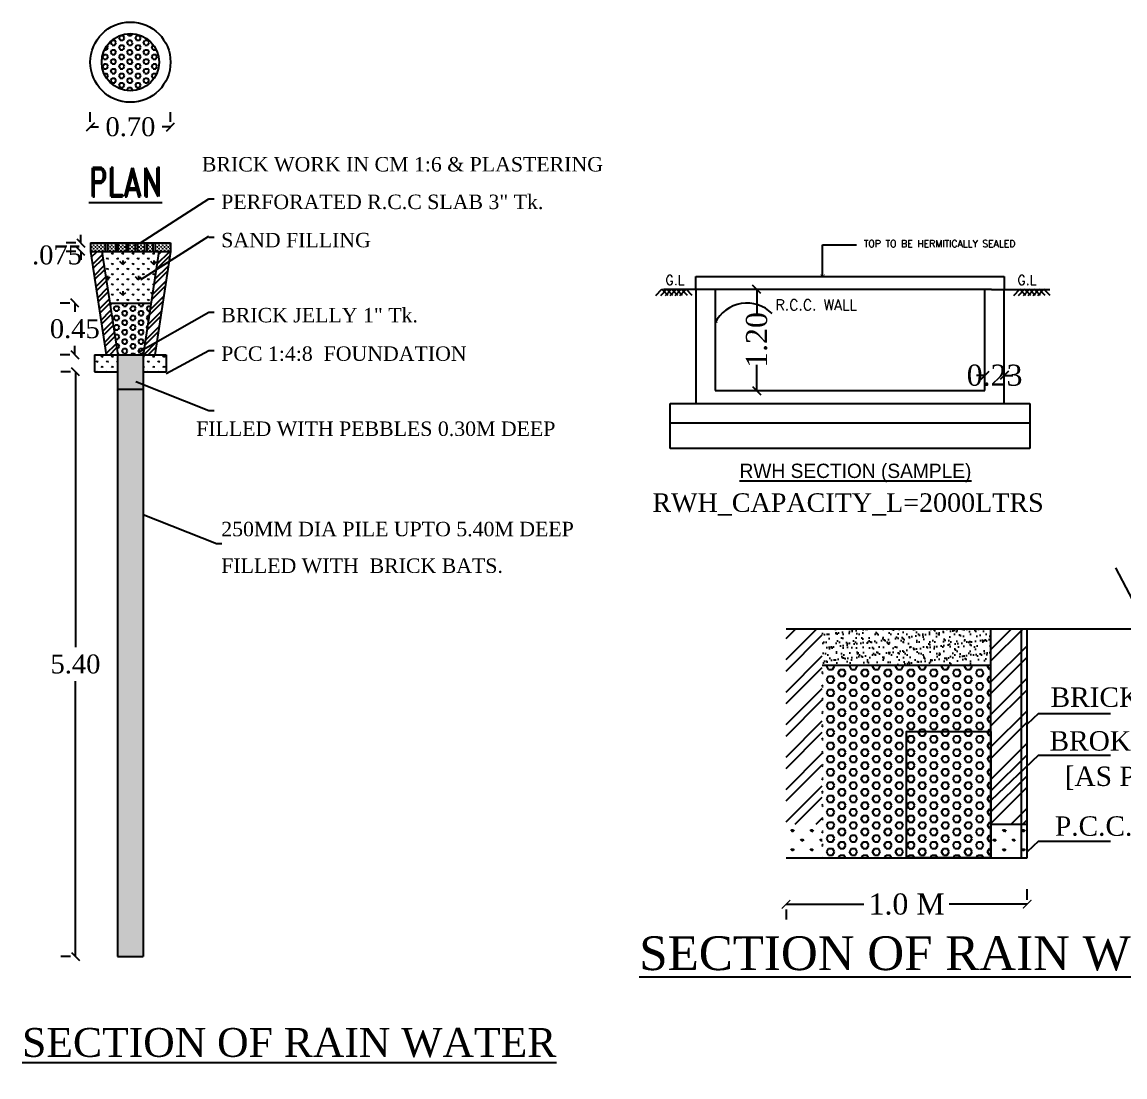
# Model space of a CAD drawing. Header units: metres. Extents: x 0 to 230, y 0 to 91.
# Drawn here: x 21.39 to 34.45, y 58.49 to 70.99 of the extents above; entities that cross this region are included whole.
import ezdxf

# ---------------------------------------------------------------- set-up
doc = ezdxf.new("R2010")
doc.units = ezdxf.units.M
doc.header["$MEASUREMENT"] = 0
doc.header["$PDMODE"] = 33
doc.header["$PDSIZE"] = -3
doc.layers.add('RWH', color=130, linetype='Continuous')
doc.layers.add('TEXT', color=3, linetype='Continuous')
doc.styles.add('ROMAND', font='romand.shx', dxfattribs={"width": 0.75})
doc.styles.get("Standard").update_dxf_attribs({"font": 'times.ttf', "height": 0.25})
doc.styles.add('T', font='ROMAND.shx', dxfattribs={"width": 0.9, "height": 10})
doc.styles.add('T1', font='ROMANS.shx', dxfattribs={"width": 0.9599999999999996, "height": 4})
doc.styles.add('UATEXT', font='GOTHIC.TTF')
doc.dimstyles.new('STANDARD$0', dxfattribs={"dimtxt": 0.5, "dimasz": 0.1, "dimexe": 2, "dimexo": 2, "dimgap": 0, "dimtad": 0, "dimzin": 0, "dimdsep": 46, "dimtxsty": 'Standard', "dimblk": 'OBLIQUE', "dimcen": -0.0625, "dimse1": 1, "dimse2": 1, "dimclrd": 3, "dimclre": 9, "dimadec": 0, "dimazin": 0, "dimtfac": 1, "dimtix": 1, "dimtofl": 0, "dimtmove": 2, "dimatfit": 3, "dimldrblk": 'OBLIQUE', "dimfxl": 0, "dimtolj": 1, "dimtzin": 0, "dimarcsym": 0})
doc.dimstyles.new('STANDARD_WS', dxfattribs={"dimtxt": 0.18, "dimasz": 0.18, "dimexe": 0.18, "dimexo": 0.0625, "dimgap": 0.09, "dimtad": 0, "dimtih": 1, "dimtoh": 1, "dimdec": 4, "dimzin": 0, "dimdsep": 46, "dimtxsty": 'Standard', "dimcen": 0.09, "dimadec": 0, "dimazin": 0, "dimtfac": 1, "dimtdec": 4, "dimtofl": 0, "dimtmove": 0, "dimatfit": 3, "dimfxl": 0, "dimtolj": 1, "dimtzin": 0, "dimarcsym": 0})
pattern_1 = [(90, (8099.400171095652, -1402.067427900872), (-0.0627270211591816, 0.0627270211591816), [0.0166330245967875, -0.1088210177215755]), (45, (8099.400171095652, -1402.067427900872), (-0.0627270639148324, 0.0627270639148325), [0.0166330245967875, -0.0720764399194125]), (135, (8099.400171095652, -1402.067427900872), (-0.0627270639148325, -0.0627270639148324), [0.0166330245967875, -0.0720764399194125])]

# ---------------------------------------------------------------- blocks, each defined once
blk = doc.blocks.new('_Oblique')
at = {"color": 0, "linetype": 'ByBlock', "lineweight": -2}
blk.add_line((-0.5, -0.5), (0.5, 0.5), dxfattribs=at)
blk = doc.blocks.new('*D9')
at = {"color": 0, "lineweight": -2}
for p, q in [((8322.792302906631, -1324.477779323094), (8322.792302906631, -1324.377779323094)), ((8322.729802906631, -1324.477779323094), (8322.612302906633, -1324.477779323094)), ((8322.729802906631, -1324.582554281184), (8322.612302906633, -1324.582554281184)), ((8322.792302906631, -1324.582554281184), (8322.792302906631, -1324.682554281184))]:
    blk.add_line(p, q, dxfattribs=at)
at = {"layer": 'Defpoints', "color": 0}
for p in [(8322.792302906631, -1324.477779323094), (8322.792302906631, -1324.582554281184), (8322.792302906631, -1324.582554281184)]:
    blk.add_point(p, dxfattribs=at)
at = {"color": 0, "lineweight": -2, "xscale": 0.1, "yscale": 0.1, "zscale": 0.1}
for p, rotation in [((8322.792302906631, -1324.477779323094), 270), ((8322.792302906631, -1324.582554281184), 90)]:
    blk.add_blockref('_Oblique', p, dxfattribs=dict(at, rotation=rotation))
at = {"color": 3, "lineweight": 25, "insert": (8322.502139884878, -1324.626625498662), "char_height": 0.23, "attachment_point": 5}
blk.add_mtext('\\A1;.075', dxfattribs=at)
blk = doc.blocks.new('*D10')
at = {"color": 0, "lineweight": -2}
for p, q in [((8322.664656939312, -1326.049403694442), (8322.547156939312, -1326.049403694442)), ((8322.727156939312, -1326.049403694442), (8322.727156939312, -1329.404320482327)), ((8322.727156939312, -1333.174100844563), (8322.727156939312, -1329.819184056678)), ((8322.664656939312, -1333.174100844563), (8322.547156939312, -1333.174100844563))]:
    blk.add_line(p, q, dxfattribs=at)
at = {"layer": 'Defpoints', "color": 0}
for p in [(8322.727156939312, -1326.049403694442), (8322.727156939312, -1333.174100844563), (8322.727156939312, -1333.174100844563)]:
    blk.add_point(p, dxfattribs=at)
at = {"color": 0, "lineweight": -2, "xscale": 0.1, "yscale": 0.1, "zscale": 0.1}
for p, rotation in [((8322.727156939312, -1326.049403694442), 90), ((8322.727156939312, -1333.174100844563), 270)]:
    blk.add_blockref('_Oblique', p, dxfattribs=dict(at, rotation=rotation))
at = {"color": 3, "insert": (8322.727156939312, -1329.611752269501), "char_height": 0.23, "attachment_point": 5}
blk.add_mtext('\\A1;5.40', dxfattribs=at)
blk = doc.blocks.new('*D11')
at = {"color": 0, "lineweight": -2}
for p, q in [((8322.656809316202, -1325.211204029723), (8322.539309316202, -1325.211204029723)), ((8322.719309316202, -1325.211204029723), (8322.719309316202, -1325.318097116818)), ((8322.719309316202, -1325.839853778264), (8322.719309316202, -1325.732960691169)), ((8322.656809316202, -1325.839853778264), (8322.539309316202, -1325.839853778264))]:
    blk.add_line(p, q, dxfattribs=at)
at = {"layer": 'Defpoints', "color": 0}
for p in [(8322.719309316202, -1325.211204029723), (8322.719309316202, -1325.839853778264), (8322.719309316202, -1325.839853778264)]:
    blk.add_point(p, dxfattribs=at)
at = {"color": 0, "lineweight": -2, "xscale": 0.1, "yscale": 0.1, "zscale": 0.1}
for p, rotation in [((8322.719309316202, -1325.211204029723), 90), ((8322.719309316202, -1325.839853778264), 270)]:
    blk.add_blockref('_Oblique', p, dxfattribs=dict(at, rotation=rotation))
at = {"color": 3, "lineweight": 25, "insert": (8322.719309316202, -1325.525528903992), "char_height": 0.23, "attachment_point": 5}
blk.add_mtext('\\A1;0.45', dxfattribs=at)
blk = doc.blocks.new('*D12')
at = {"color": 0, "lineweight": -2}
for p, q in [((8322.907707846653, -1323.001795971435), (8322.907707846653, -1322.884295971435)), ((8323.88559177427, -1323.001795971435), (8323.88559177427, -1322.884295971435)), ((8322.907707846653, -1323.064295971435), (8323.00832443529, -1323.064295971435)), ((8323.88559177427, -1323.064295971435), (8323.784975185628, -1323.064295971435))]:
    blk.add_line(p, q, dxfattribs=at)
at = {"layer": 'Defpoints', "color": 0}
for p in [(8322.907707846653, -1323.064295971435), (8323.88559177427, -1323.064295971435), (8323.88559177427, -1323.064295971435)]:
    blk.add_point(p, dxfattribs=at)
at = {"color": 0, "lineweight": -2, "xscale": 0.1, "yscale": 0.1, "zscale": 0.1, "rotation": 180}
blk.add_blockref('_Oblique', (8322.907707846653, -1323.064295971435), dxfattribs=at)
at = {"color": 0, "lineweight": -2, "xscale": 0.1, "yscale": 0.1, "zscale": 0.1}
blk.add_blockref('_Oblique', (8323.88559177427, -1323.064295971435), dxfattribs=at)
at = {"color": 3, "lineweight": 25, "insert": (8323.396649810458, -1323.064295971435), "char_height": 0.23, "attachment_point": 5}
blk.add_mtext('\\A1;0.70', dxfattribs=at)
blk = doc.blocks.new('_ArchTick')
at = {"color": 0, "linetype": 'ByBlock', "const_width": 0.15}
blk.add_lwpolyline([(-0.5, -0.5), (0.5, 0.5)], dxfattribs=at)
blk = doc.blocks.new('*D58')
at = {"color": 0, "lineweight": -2}
for p, q in [((33.29518677299018, 60.58766261795202), (33.29518677299018, 60.71717132572039)), ((30.43768791599041, 60.53717132572039), (31.36097231204617, 60.53717132572039)), ((33.29518677299018, 60.53717132572039), (32.37190237693442, 60.53717132572039)), ((30.43768791599041, 60.4758876282235), (30.43768791599041, 60.35717132572039))]:
    blk.add_line(p, q, dxfattribs=at)
at = {"layer": 'Defpoints', "color": 0}
for p in [(30.43768791599041, 60.5383876282235), (33.29518677299018, 60.53717132572039), (33.29518677299018, 60.52516261795202)]:
    blk.add_point(p, dxfattribs=at)
at = {"color": 0, "lineweight": -2, "xscale": 0.1, "yscale": 0.1, "zscale": 0.1, "rotation": 180}
blk.add_blockref('_ArchTick', (30.43768791599041, 60.53717132572039), dxfattribs=at)
at = {"color": 0, "lineweight": -2, "xscale": 0.1, "yscale": 0.1, "zscale": 0.1}
blk.add_blockref('_ArchTick', (33.29518677299018, 60.53717132572039), dxfattribs=at)
at = {"color": 3, "lineweight": -3, "insert": (31.8664373444903, 60.53717132572039), "char_height": 0.25, "attachment_point": 5}
blk.add_mtext('\\A1;1.0 M', dxfattribs=at)
blk = doc.blocks.new('ARROW2')
for points in [[(1.819e-12, 0, 0, 1.40625, 0), (-3.977475644174773, 3.977475644174773, 1.40625, 1.40625, 0)], [(0, 0, 0, 1.40625, 0), (3.977475644174773, 3.977475644174773, 1.40625, 1.40625, 0)]]:
    blk.add_lwpolyline(points, format="xyseb")
blk = doc.blocks.new('*D59')
at = {"color": 3, "lineweight": -2}
for p, q in [((32.79495872213749, 66.80216716592261), (32.69495872213749, 66.80216716592261)), ((33.02336781304735, 66.80216716592261), (33.12336781304735, 66.80216716592261))]:
    blk.add_line(p, q, dxfattribs=at)
at = {"layer": 'Defpoints', "color": 0}
for p in [(33.02336781304735, 66.80216716592261), (32.79495872213749, 66.62165379658572), (33.02336781304735, 66.62165379658572)]:
    blk.add_point(p, dxfattribs=at)
at = {"color": 3, "lineweight": -2, "xscale": 0.1, "yscale": 0.1, "zscale": 0.1}
blk.add_blockref('_Oblique', (32.79495872213749, 66.80216716592261), dxfattribs=at)
at = {"color": 3, "lineweight": -2, "xscale": 0.1, "yscale": 0.1, "zscale": 0.1, "rotation": 180}
blk.add_blockref('_Oblique', (33.02336781304735, 66.80216716592261), dxfattribs=at)
at = {"color": 0, "lineweight": -3, "insert": (32.90916326759242, 66.80216716592261), "char_height": 0.25, "attachment_point": 5}
blk.add_mtext('\\A1;0.23', dxfattribs=at)
blk = doc.blocks.new('*D60')
at = {"layer": 'Defpoints', "color": 0}
for p in [(29.59869128115123, 67.82165379658551), (30.09101429096361, 67.82165379658551), (29.59869128115123, 66.62165379658575)]:
    blk.add_point(p, dxfattribs=at)
at = {"layer": 'RWH', "color": 3, "lineweight": -2}
for p, q in [((30.09101429096361, 67.82165379658551), (30.09101429096361, 67.5164447122309)), ((30.09101429096361, 66.62165379658575), (30.09101429096361, 66.92686288094035))]:
    blk.add_line(p, q, dxfattribs=at)
at = {"layer": 'RWH', "color": 3, "lineweight": -2, "xscale": 0.1, "yscale": 0.1, "zscale": 0.1}
for p, rotation in [((30.09101429096361, 67.82165379658551), 90), ((30.09101429096361, 66.62165379658575), 270)]:
    blk.add_blockref('_Oblique', p, dxfattribs=dict(at, rotation=rotation))
at = {"layer": 'RWH', "color": 0, "lineweight": -3, "insert": (30.09101429096363, 67.22165379658561), "char_height": 0.25, "attachment_point": 5, "rotation": 90}
blk.add_mtext('\\A1;1.20', dxfattribs=at)
blk = doc.blocks.new('PQA')
at = {"lineweight": 25}
h = blk.add_hatch(dxfattribs=at)
h.set_pattern_fill('HEX', scale=0.010477495809, style=0)
h.set_pattern_definition([(0, (8077.306963673152, -1401.191207149025), (0, 0.0576184736026014), [0.033266049193575, -0.06653209838715]), (119.9999999999999, (8077.306963673152, -1401.191207149025), (-0.0498990618671359, -0.0288092368013007), [0.0332660491935724, -0.0665320983871448]), (59.99999999999999, (8077.340229722345, -1401.191207149025), (-0.0498990618671359, 0.0288092368013007), [0.033266049193575, -0.06653209838715])])
h.paths.add_polyline_path([(8323.047400381312, -1322.275238071266, 1), (8323.745900101909, -1322.275238071266, 1)])
h = blk.add_hatch(dxfattribs=at)
h.set_pattern_fill('CROSS', scale=0.003492498603, style=0)
h.set_pattern_definition([(0, (8099.400171095652, -1402.067427900872), (0.02217736612905, 0.02217736612905), [0.011088683064525, -0.033266049193575]), (90, (8099.405715437184, -1402.072972242404), (-0.02217736612905, 0.02217736612905), [0.011088683064525, -0.033266049193575])])
h.paths.add_polyline_path([(8323.244785228886, -1324.477779323094), (8323.244785228886, -1324.582554281182), (8323.344210413103, -1324.582554281182), (8323.344210413103, -1324.477779323094)])
h.paths.add_polyline_path([(8323.454757490446, -1324.477779323094), (8323.370877886495, -1324.477779323094), (8323.370877886495, -1324.582554281182), (8323.454757490446, -1324.582554281182)])
h.paths.add_polyline_path([(8323.481424963835, -1324.582554281182), (8323.570486229117, -1324.582554281182), (8323.570486229117, -1324.477779323094), (8323.481424963835, -1324.477779323094)])
h.paths.add_polyline_path([(8323.597153702505, -1324.582554281182), (8323.670669387524, -1324.582554281182), (8323.670669387524, -1324.477779323094), (8323.597153702505, -1324.477779323094)])
h.paths.add_polyline_path([(8323.69733686091, -1324.582554281182), (8323.885546820084, -1324.582554281182), (8323.885546820084, -1324.477779323094), (8323.69733686091, -1324.477779323094)])
h.paths.add_polyline_path([(8323.090298274963, -1324.477779323094), (8322.908822530326, -1324.477779323094), (8322.908822530326, -1324.582554281182), (8323.090298274963, -1324.582554281182)])
h.paths.add_polyline_path([(8323.116965748355, -1324.582554281182), (8323.218117755496, -1324.582554281182), (8323.218117755496, -1324.477779323094), (8323.116965748355, -1324.477779323094)])
h = blk.add_hatch(dxfattribs=at)
h.set_pattern_fill('STEEL', scale=0.03492498603, style=0)
h.set_pattern_definition([(45, (8099.400171095652, -1402.067427900872), (-0.0784088298935406, 0.0784088298935406), []), (45, (8099.400171095652, -1402.01198448555), (-0.0784088298935406, 0.0784088298935406), [])])
h.paths.add_polyline_path([(8323.885546820084, -1324.582554281182), (8323.744235755063, -1324.582554281182), (8323.552735991441, -1325.839853778262), (8323.694047056459, -1325.839853778262)])
h.paths.add_polyline_path([(8323.100322293947, -1325.839853778262), (8323.241633358966, -1325.839853778262), (8323.050133595343, -1324.582554281182), (8322.908822530326, -1324.582554281182)])
h = blk.add_hatch(dxfattribs=at)
h.set_pattern_fill('GRASS', scale=0.010477495809, style=0)
h.set_pattern_definition([(90, (8099.400171095652, -1402.067427900872), (-0.1881810634775445, 0.1881810634775445), [0.0498990737903625, -0.3264630531647266]), (45, (8099.400171095652, -1402.067427900872), (-0.1881811917444973, 0.1881811917444973), [0.0498990737903625, -0.2162293197582375]), (135, (8099.400171095652, -1402.067427900872), (-0.1881811917444973, -0.1881811917444973), [0.0498990737903625, -0.2162293197582375])])
h.paths.add_polyline_path([(8323.744235755063, -1324.582554281184), (8323.050133595343, -1324.582554281184), (8323.145883477153, -1325.211204029723), (8323.648485873251, -1325.211204029723)])
h = blk.add_hatch(dxfattribs=at)
h.set_pattern_fill('GRASS', scale=0.003492498603, style=0)
h.set_pattern_definition(pattern_1)
h.paths.add_polyline_path([(8323.744235755063, -1324.582554281184), (8323.050133595343, -1324.582554281184), (8323.145883477153, -1325.211204029723), (8323.648485873251, -1325.211204029723)])
h = blk.add_hatch(dxfattribs=at)
h.set_pattern_fill('HEX', scale=0.010477495809, style=0)
h.set_pattern_definition([(0, (8099.400171095652, -1402.067427900872), (0, 0.0576184736026014), [0.033266049193575, -0.06653209838715]), (119.9999999999999, (8099.400171095652, -1402.067427900872), (-0.0498990618671359, -0.0288092368013007), [0.0332660491935725, -0.0665320983871449]), (59.99999999999999, (8099.433437144844, -1402.067427900872), (-0.0498990618671359, 0.0288092368013007), [0.033266049193575, -0.06653209838715])])
h.paths.add_polyline_path([(8323.648485873251, -1325.211204029723), (8323.145883477153, -1325.211204029723), (8323.241633358966, -1325.839853778262), (8323.552735991441, -1325.839853778262)])
h = blk.add_hatch(dxfattribs=at)
h.set_pattern_fill('GRASS', scale=0.003492498603, style=0)
h.set_pattern_definition(pattern_1)
h.paths.add_polyline_path([(8323.833747000577, -1326.049403694442), (8323.833747000577, -1325.839853778262), (8323.554347112338, -1325.839853778262), (8323.554347112338, -1326.049403694442)])
h.paths.add_polyline_path([(8323.24002223807, -1325.839853778262), (8322.960622349825, -1325.839853778262), (8322.960622349825, -1326.049403694442), (8323.24002223807, -1326.049403694442)])
h = blk.add_hatch(dxfattribs=at)
h.set_pattern_fill('GRASS', scale=0.003492498603, style=0)
h.set_pattern_definition(pattern_1)
h.paths.add_polyline_path([(8323.554347112338, -1325.839853778262), (8323.24002223807, -1325.839853778262), (8323.24002223807, -1333.174100844563), (8323.554347112338, -1333.174100844563)])
at = {"color": 7, "lineweight": 25}
for p, q in [((8323.520837478762, -1324.477779323094), (8324.352204504736, -1323.939803429172)), ((8324.352204504736, -1323.939803429172), (8324.416557005272, -1323.939803429172)), ((8323.523817697409, -1324.9239348065), (8324.352204504736, -1324.396905609586)), ((8324.352204504736, -1324.405835939392), (8324.416557005272, -1324.405835939392)), ((8322.908822530326, -1324.477779323094), (8322.908822530326, -1324.582554281184)), ((8322.908822530326, -1324.477779323094), (8323.885546820084, -1324.477779323094)), ((8323.090298274963, -1324.477779323094), (8323.090298274963, -1324.582554281184)), ((8323.116965748355, -1324.477779323094), (8323.116965748355, -1324.582554281184)), ((8323.218117755496, -1324.477779323094), (8323.218117755496, -1324.582554281184)), ((8323.244785228886, -1324.477779323094), (8323.244785228886, -1324.582554281184)), ((8323.344210413106, -1324.477779323094), (8323.344210413106, -1324.582554281184)), ((8323.370877886495, -1324.477779323094), (8323.370877886495, -1324.582554281184)), ((8323.454757490446, -1324.477779323094), (8323.454757490446, -1324.582554281184)), ((8323.481424963835, -1324.477779323094), (8323.481424963835, -1324.582554281184)), ((8323.570486229117, -1324.477779323094), (8323.570486229117, -1324.582554281184)), ((8323.597153702505, -1324.477779323094), (8323.597153702505, -1324.582554281184)), ((8323.670669387524, -1324.477779323094), (8323.670669387524, -1324.582554281184)), ((8323.69733686091, -1324.477779323094), (8323.69733686091, -1324.582554281184)), ((8323.885546820084, -1324.477779323094), (8323.885546820084, -1324.582554281184)), ((8322.908822530326, -1324.582554281184), (8323.885546820084, -1324.582554281184)), ((8322.908822530326, -1324.582554281184), (8323.100322293947, -1325.839853778264)), ((8323.050133595343, -1324.582554281184), (8323.241633358966, -1325.839853778264)), ((8323.744235755063, -1324.582554281184), (8323.552735991441, -1325.839853778264)), ((8323.885546820084, -1324.582554281184), (8323.694047056459, -1325.839853778264)), ((8323.145883477153, -1325.211204029723), (8323.648485873251, -1325.211204029723)), ((8323.496863437567, -1325.809387608233), (8324.352204504736, -1325.320356794071)), ((8324.352204504736, -1325.320356794071), (8324.416557005272, -1325.320356794071)), ((8322.960622349825, -1325.839853778264), (8322.960622349825, -1326.049403694442)), ((8322.960622349825, -1325.839853778264), (8323.833747000577, -1325.839853778264)), ((8323.24002223807, -1325.839853778264), (8323.24002223807, -1333.174100844563)), ((8323.554347112338, -1325.839853778264), (8323.554347112338, -1333.174100844563)), ((8323.833747000577, -1326.068679320395), (8324.352204504736, -1325.789591020547)), ((8323.833747000577, -1325.839853778264), (8323.833747000577, -1326.049403694442)), ((8324.352204504736, -1325.789591020547), (8324.416557005272, -1325.789591020547)), ((8322.960622349825, -1326.049403694442), (8323.24002223807, -1326.049403694442)), ((8323.554347112338, -1326.049403694442), (8323.833747000577, -1326.049403694442)), ((8323.24002223807, -1326.258953610623), (8323.554347112338, -1326.258953610623)), ((8323.461243399433, -1326.167680563925), (8324.352204504736, -1326.518987175604)), ((8324.352204504736, -1326.518987175604), (8324.416557005272, -1326.518987175604)), ((8323.55434711234, -1327.789479499115), (8324.445308217642, -1328.140786110794)), ((8324.445308217642, -1328.140786110794), (8324.509660718179, -1328.140786110794)), ((8323.24002223807, -1333.174100844563), (8323.554347112338, -1333.174100844563))]:
    blk.add_line(p, q, dxfattribs=at)
for radius in [0.4889498044200002, 0.3492498603000001]:
    blk.add_circle((8323.39665024161, -1322.275238071266), radius, dxfattribs=at)
for s, height, p in [('BRICK WORK IN CM 1:6 & PLASTERING', 0.176, (8324.268177022954, -1323.607200228771)), ('PERFORATED R.C.C SLAB 3" Tk.', 0.176, (8324.50378457386, -1324.065281462842)), ('SAND FILLING', 0.176, (8324.50378457386, -1324.531313973063)), ('BRICK JELLY 1" Tk.', 0.176, (8324.50378457386, -1325.445834827742)), ('PCC 1:4:8  FOUNDATION', 0.176, (8324.50378457386, -1325.915069054217)), ('FILLED WITH PEBBLES 0.30M DEEP', 0.176, (8324.198571248002, -1326.830177029635)), ('250MM DIA PILE UPTO 5.40M DEEP ', 0.176, (8324.50378457386, -1328.052748781822)), ('FILLED WITH  BRICK BATS.', 0.176, (8324.50378457386, -1328.49950067791)), ('%%UPERCOLATION PIT', 0.3520000000000001, (8323.2695085969, -1335.228735032731))]:
    blk.add_text(s, height=height, dxfattribs=at).set_placement(p)
at = {"color": 7, "lineweight": 25, "style": 'ROMAND', "width": 0.75}
blk.add_text('%%UPLAN', height=0.3520000000000001, dxfattribs=at).set_placement((8322.891786672451, -1323.91347783069))
at = {"color": 7}
blk.add_text('%%USECTION OF RAIN WATER', height=0.3520000000000001, dxfattribs=at).set_placement((8322.076121895248, -1334.397795512757))
at = {"color": 7, "lineweight": 25}
dim = blk.add_linear_dim(base=(8323.88559177427, -1323.064295971435), p1=(8322.907707846653, -1323.064295971435), p2=(8323.88559177427, -1323.064295971435), text='0.70', dimstyle='STANDARD_WS', override={"dimtxt": 0.23, "dimasz": 0.1, "dimdec": 2, "dimblk1": 'OBLIQUE', "dimblk2": 'OBLIQUE', "dimsah": 1, "dimclrt": 3}, dxfattribs=at)
dim.commit()
dim.dimension.update_dxf_attribs({"geometry": '*D12', "text_midpoint": (8323.396649810458, -1323.064295971435)})
dim = blk.add_linear_dim(base=(8322.792302906631, -1324.582554281184), p1=(8322.792302906631, -1324.477779323094), p2=(8322.792302906631, -1324.582554281184), angle=90, text='.075', dimstyle='STANDARD_WS', override={"dimtxt": 0.23, "dimasz": 0.1, "dimdec": 2, "dimblk1": 'Oblique', "dimblk2": 'Oblique', "dimsah": 1, "dimclrt": 3, "dimtmove": 2}, dxfattribs=at)
dim.commit()
dim.dimension.update_dxf_attribs({"geometry": '*D9', "text_midpoint": (8322.502139884878, -1324.626625498662), "dimtype": 128})
dim = blk.add_linear_dim(base=(8322.719309316202, -1325.839853778264), p1=(8322.719309316202, -1325.211204029723), p2=(8322.719309316202, -1325.839853778264), angle=90, text='0.45', dimstyle='STANDARD_WS', override={"dimtxt": 0.23, "dimasz": 0.1, "dimdec": 2, "dimblk1": 'OBLIQUE', "dimblk2": 'OBLIQUE', "dimsah": 1, "dimclrt": 3}, dxfattribs=at)
dim.commit()
dim.dimension.update_dxf_attribs({"geometry": '*D11', "text_midpoint": (8322.719309316202, -1325.525528903992)})
at = {"color": 7}
dim = blk.add_linear_dim(base=(8322.727156939312, -1333.174100844563), p1=(8322.727156939312, -1326.049403694442), p2=(8322.727156939312, -1333.174100844563), angle=90, text='5.40', dimstyle='STANDARD_WS', override={"dimtxt": 0.23, "dimasz": 0.1, "dimdec": 2, "dimblk1": 'OBLIQUE', "dimblk2": 'OBLIQUE', "dimsah": 1, "dimclrt": 3}, dxfattribs=at)
dim.commit()
dim.dimension.update_dxf_attribs({"geometry": '*D10', "text_midpoint": (8322.727156939312, -1329.611752269501)})

msp = doc.modelspace()

# ---------------------------------------------------------------- hatches: boundary and pattern name
at = {"lineweight": -3}
h = msp.add_hatch(dxfattribs=at)
h.set_pattern_fill('STEEL', color=2, scale=0.08572496571, style=0)
h.set_pattern_definition([(45, (-45.32685544578055, 54.89563780129919), (-0.1924580370114177, 0.1924580370114177), []), (45, (-45.32685544578055, 55.03172618436358), (-0.1924580370114177, 0.1924580370114177), [])])
h.paths.add_polyline_path([(33.1638805116022, 62.45654917870391), (33.21003684865036, 62.4796011329102), (33.21003684865036, 62.45548429492728), (33.29518677299018, 62.45548429492728), (33.29518677299018, 63.79974860687972), (32.86656194444049, 63.79974860687972), (32.86656194444049, 61.48517453270958), (33.29518677299018, 61.48517453270958), (33.29518677299018, 62.45548429492728), (33.21003684865036, 62.45548429492728), (33.21003684865036, 62.42773440238521)])
h.paths.add_polyline_path([(30.86631274454021, 63.79974860687972), (30.43768791599041, 63.79974860687972), (30.43768791599041, 61.48517453270958), (30.86631274454021, 61.48517453270958)])
h = msp.add_hatch(dxfattribs=at)
h.set_pattern_fill('AR-SAND', color=6, scale=0.0023812490475, style=0)
h.set_pattern_definition([(37.50000000000001, (7.535285120626668, 63.16112037820258), (-0.0038100729995322, 0.1165414805224388), [0, -0.0919352632258801, 0, -0.10282233387105, 0, -0.0982860544355626]), (7.499999999999999, (7.535285120626668, 63.16112037820258), (0.1070426889801442, 0.1706939087952486), [0, -0.04959665516133, 0, -0.082862704354905, 0, -0.0317539560484125]), (327.5, (7.460890137885598, 63.16112037820258), (0.1883549828217239, 0.0003422294646869), [0, -0.03024186290325, 0, -0.1088707064517, 0, -0.142136755645275]), (317.5, (7.460890137885598, 63.16112037820258), (0.1818218075162137, 0.0530850238666066), [0, -0.015120931451625, 0, -0.07137079645167, 0, -0.081653029838775])])
h.paths.add_polyline_path([(32.86656194444049, 63.3711237783295), (32.86656194444049, 63.79974860687972), (30.86631274454021, 63.79974860687972), (30.86631274454021, 63.3711237783295)])
h = msp.add_hatch(dxfattribs=at)
h.set_pattern_fill('HEX', color=1, scale=0.014287494285, style=0)
h.set_pattern_definition([(0, (7.535285120626668, 63.16112037820258), (0, 0.0785706458217291), [0.045362794354875, -0.09072558870975]), (119.9999999999998, (7.535285120626668, 63.16112037820258), (-0.0680441752733671, -0.0392853229108645), [0.0453627943548731, -0.0907255887097463]), (59.99999999999999, (7.580647914981909, 63.16112037820258), (-0.0680441752733671, 0.0392853229108646), [0.045362794354875, -0.09072558870975])])
h.paths.add_polyline_path([(32.86656194444049, 63.3711237783295), (30.86631274454021, 63.3711237783295), (30.86631274454021, 61.08512469272944), (32.86656194444049, 61.08512469272944)])
h = msp.add_hatch(dxfattribs=at)
h.set_pattern_fill('GRASS', color=2, scale=0.00634999746, style=0)
h.set_pattern_definition([(90, (-45.32685544578055, 54.89563780129919), (-0.11404912938033, 0.11404912938033), [0.03024186290325, -0.19785639585741]), (45, (-45.32685544578055, 54.89563780129919), (-0.1140492071178772, 0.1140492071178772), [0.03024186290325, -0.13104807258075]), (135, (-45.32685544578055, 54.89563780129919), (-0.1140492071178772, -0.1140492071178772), [0.03024186290325, -0.13104807258075])])
h.paths.add_polyline_path([(30.43768791599041, 61.08512469272944), (30.86631274454021, 61.08512469272944), (30.86631274454021, 61.48517453270958), (30.43768791599041, 61.48517453270958)])
h.paths.add_polyline_path([(32.86656194444049, 61.08512469272944), (33.29518677299018, 61.08512469272944), (33.29518677299018, 61.3015761987585), (33.19902609316023, 61.3015761987585), (33.19902609316023, 61.27378599072511), (33.15286975611571, 61.30260076704323), (33.19902609316023, 61.3256527212502), (33.19902609316023, 61.3015761987585), (33.29518677299018, 61.3015761987585), (33.29518677299018, 61.48517453270958), (32.86656194444049, 61.48517453270958)])

# ---------------------------------------------------------------- linework, layer by layer
for p, q in [((30.87133337976343, 68.35060362714655), (31.27365402434816, 68.35060362714655)), ((30.87133337976127, 67.97174947499725), (30.87133337976343, 68.35060362714655)), ((29.37028219024103, 67.82165379658548), (29.37028219024103, 67.97392652385892)), ((29.37028219024103, 67.97392652385892), (32.79495872213749, 67.97392652385822)), ((32.79495872213749, 67.97392652385822), (33.02336781304735, 67.97392652385822)), ((33.02336781304735, 67.97392652385822), (33.02336781304735, 67.82165379658548)), ((29.37028219024103, 67.82165379658548), (29.37028219024103, 66.62165379658572)), ((32.87109508577305, 67.82165379658548), (29.52255491751567, 67.82165379658548)), ((29.59869128115122, 67.82165379658548), (29.59869128115122, 66.62165379658572)), ((32.79495872213749, 66.62165379658572), (32.79495872213749, 67.82165379658548)), ((33.02336781304735, 66.46938106931262), (33.02336781304735, 67.82165379658548)), ((29.37028219024103, 66.62165379658572), (29.37028219024103, 66.46938106931262)), ((29.59869128115122, 66.62165379658572), (32.79495872213749, 66.62165379658572)), ((29.0657367356971, 65.9364265238581), (29.0657367356971, 66.46938106931262)), ((29.0657367356971, 66.46938106931262), (29.37028219024103, 66.46938106931262)), ((29.37028219024103, 66.46938106931262), (33.02336781304735, 66.46938106931262)), ((33.02336781304735, 66.46938106931262), (33.32791326759241, 66.46938106931262)), ((33.32791326759241, 66.46938106931262), (33.3279132675915, 65.9364265238581)), ((29.0657367356971, 66.24097197840408), (33.3279132675915, 66.24097197840408)), ((33.3279132675915, 65.9364265238581), (29.0657367356971, 65.9364265238581)), ((30.43768791599041, 63.79974860687972), (36.10122970368355, 63.79974860687972)), ((32.86656194444049, 61.08512469272944), (32.86656194444049, 63.79974860687972)), ((33.22859745046912, 61.08512469272944), (33.22859745046912, 63.79974860687972)), ((33.29518677299018, 61.08512469272944), (33.29518677299018, 63.79974860687972)), ((30.86631274454021, 63.3711237783295), (32.86656194444049, 63.3711237783295)), ((32.86656194444049, 61.48517453270958), (33.29518677299018, 61.48517453270958)), ((30.43768791599041, 61.08512469272944), (33.29518677299018, 61.08512469272944))]:
    msp.add_line(p, q, dxfattribs=at)
at = {"color": 12, "lineweight": -3}
for p, q in [((28.8956614126713, 67.7469284766976), (28.96803362467733, 67.82306484033424)), ((28.95276368539862, 67.7469284766976), (29.0251358974042, 67.82306484033424)), ((29.04040583668461, 67.7469284766976), (28.96803362467733, 67.82306484033424)), ((29.00986595812606, 67.7469284766976), (29.08223817013141, 67.82306484033424)), ((29.09750810941125, 67.74692847669806), (29.0251358974042, 67.82306484033424)), ((29.06696823085315, 67.74692847669806), (29.13934044285861, 67.82306484033424)), ((29.15461038213812, 67.74692847669806), (29.08223817013141, 67.82306484033424)), ((29.12407050358126, 67.7469284766976), (29.19644271558525, 67.82306484033424)), ((29.18117277630722, 67.7469284766976), (29.25354498831211, 67.82306484033424)), ((29.26881492759321, 67.7469284766976), (29.19644271558525, 67.82306484033424)), ((33.1359398835441, 67.7469284766976), (33.20831209555138, 67.82306484033424)), ((33.19304215627312, 67.7469284766976), (33.26541436827756, 67.82306484033424)), ((33.28068430755422, 67.7469284766976), (33.20831209555138, 67.82306484033424)), ((33.25014442900056, 67.7469284766976), (33.32251664100545, 67.82306484033424)), ((33.33778658028246, 67.7469284766976), (33.26541436827756, 67.82306484033424)), ((33.30724670172617, 67.7469284766976), (33.37961891373345, 67.82306484033424)), ((33.39488885301137, 67.7469284766976), (33.32251664100545, 67.82306484033424)), ((33.36434897445564, 67.7469284766976), (33.43672118646145, 67.82306484033424)), ((33.45199112573914, 67.74692847669806), (33.37961891373345, 67.82306484033424)), ((33.42145124718115, 67.7469284766976), (33.49382345918595, 67.82306484033424)), ((33.50909339846714, 67.7469284766976), (33.43672118646145, 67.82306484033424)), ((33.56619567119355, 67.7469284766976), (33.49382345918595, 67.82306484033424))]:
    msp.add_line(p, q, dxfattribs=at)
at = {"color": 1, "lineweight": -3}
for p, q in [((29.21171265486498, 67.7469284766976), (29.13934044285861, 67.82306484033424)), ((29.32591720031928, 67.7469284766976), (29.25354498831211, 67.82306484033424)), ((34.66912227611873, 63.90628562587105), (34.34431165995602, 64.5235963918752)), ((33.42824591838553, 62.79857812895667), (33.29518677299018, 62.67091759455975)), ((33.42824591838553, 62.79857812895667), (34.28173313738489, 62.79857812895667)), ((33.42824591838553, 62.30434007778685), (32.86656194444049, 61.7654453173941)), ((33.42824591838553, 62.30434007778685), (34.28173313738489, 62.30434007778685)), ((33.42824591838553, 61.28408968414846), (33.29518677299018, 61.15642914975118)), ((33.42824591838553, 61.28408968414846), (34.28173313738489, 61.28408968414846))]:
    msp.add_line(p, q, dxfattribs=at)
at = {"color": 7, "lineweight": -3}
for p, q in [((29.52255491751567, 67.82165379658548), (28.98521287293533, 67.82165379658548)), ((32.87109508577305, 67.82165379658548), (33.5637143957664, 67.82165379658548))]:
    msp.add_line(p, q, dxfattribs=at)
at = {"color": 175, "lineweight": -3}
msp.add_lwpolyline([(32.86656194444049, 61.08512469272944), (31.86656194444049, 61.08512469272944), (31.86656194444049, 62.58512469272957), (32.86656194444049, 62.58512469272957)], close=True, dxfattribs=at)
at = {"lineweight": -3}
msp.add_arc((29.97502955411949, 67.23830387391737), 0.4203508712863126, 44.83645336230074, 153.6958182797577, dxfattribs=at)
at = {"layer": 'Defpoints', "color": 0, "linetype": 'ByBlock', "lineweight": -3}
for p in [(29.96012290040017, 67.8216537965862), (29.96012290040017, 66.62165379658572)]:
    msp.add_point(p, dxfattribs=at)

# ---------------------------------------------------------------- block references
at = {"color": 210, "lineweight": -3, "xscale": 0.9720776943149758, "yscale": 0.9720776943149758, "zscale": 0.9720776943149758}
msp.add_blockref('PQA', (-8068.318675011196, 1355.867014958112), dxfattribs=at)
at = {"lineweight": -3, "xscale": -0.0063446969697907, "yscale": 0.006344696969676999, "zscale": 0.0063446969696914}
msp.add_blockref('ARROW2', (30.87133337976127, 67.97174947499725), dxfattribs=at)
at = {"lineweight": -3, "xscale": -0.0063446969699104, "yscale": 0.006344696969676999, "zscale": 0.0063446969696914, "rotation": 316.4060953681913}
msp.add_blockref('ARROW2', (29.59820429586921, 67.42457673758125), dxfattribs=at)

# ---------------------------------------------------------------- texts
at = {"color": 2, "lineweight": -3, "style": 'T1', "width": 0.9599999999999996}
for s, height, p in [('TOP TO BE HERMITICALLY SEALED', 0.0832741477271992, (31.35966119849945, 68.31934224679847)), ('R.C.C. WALL', 0.1268939393938274, (30.31369377880856, 67.57352660897769))]:
    msp.add_text(s, height=height, dxfattribs=at).set_placement(p)
at = {"color": 1, "lineweight": -3, "style": 'T', "width": 0.9599999999999996}
for p in [(29.00921882795308, 67.87389438976274), (33.17961911551811, 67.87389438976274)]:
    msp.add_text('G.L', height=0.1142045454544446, dxfattribs=at).set_placement(p)
at = {"color": 3, "lineweight": -3}
for s, height, p in [('BRICK WALL 0.12M THICK WITH C.M. 1:6', 0.23, (33.57244192721601, 62.87542581642896)), ('BROKEN BRICKS(OR) BROKEN STONES(OR) PEBLES', 0.23, (33.56020458144894, 62.35723606301821)), ('[AS PER C.2. OF G.O.(MS) NO:138 DATED 11.10.02]', 0.23, (33.74066513666594, 61.93834888234814)), ('P.C.C. 1:4:8', 0.23, (33.62432896013923, 61.34832886612227)), ('%%uSECTION OF RAIN WATER PERCOLATION BED', 0.4, (28.69921879689218, 59.75720791535593))]:
    msp.add_text(s, height=height, dxfattribs=at).set_placement(p)
at = {"layer": 'RWH', "lineweight": -3, "insert": (31.17255787649629, 65.27354993538532), "char_height": 0.22, "width": 4.369088297789405, "attachment_point": 5}
msp.add_mtext('RWH_CAPACITY_L=2000LTRS', dxfattribs=at)
at = {"layer": 'TEXT', "lineweight": -3, "style": 'UATEXT'}
msp.add_text('%%URWH SECTION (SAMPLE)', height=0.1695953755852922, dxfattribs=at).set_placement((29.88739214407122, 65.58672836285595))

# ---------------------------------------------------------------- dimensions: what is measured, and where the dimension line sits
at = {"lineweight": -3}
dim = msp.add_linear_dim(base=(33.02336781304735, 66.80216716592261), p1=(32.79495872213749, 66.62165379658572), p2=(33.02336781304735, 66.62165379658572), dimstyle='STANDARD$0', override={"dimscale": 1, "dimtxt": 0.18, "dimtmove": 1, "dimfxl": 5}, dxfattribs=at)
dim.commit()
dim.dimension.update_dxf_attribs({"geometry": '*D59', "text_midpoint": (32.90916326759242, 66.80216716592261)})
at = {"color": 7, "lineweight": -3}
dim = msp.add_linear_dim(base=(33.29518677299018, 60.53717132572039), p1=(30.43768791599041, 60.5383876282235), p2=(33.29518677299018, 60.52516261795202), text='1.0 M', dimstyle='STANDARD_WS', override={"dimtxt": 0.23, "dimasz": 0.1, "dimdec": 2, "dimblk1": 'ArchTick', "dimblk2": 'ArchTick', "dimsah": 1, "dimclrt": 3}, dxfattribs=at)
dim.commit()
dim.dimension.update_dxf_attribs({"geometry": '*D58', "text_midpoint": (31.8664373444903, 60.53717132572039)})
at = {"layer": 'RWH', "lineweight": -3}
dim = msp.add_linear_dim(base=(30.09101429096361, 67.82165379658551), p1=(29.59869128115122, 66.62165379658572), p2=(29.59869128115122, 67.82165379658548), angle=90, dimstyle='STANDARD$0', override={"dimscale": 1, "dimtxt": 0.23}, dxfattribs=at)
dim.commit()
dim.dimension.update_dxf_attribs({"geometry": '*D60', "text_midpoint": (30.09101429096363, 67.22165379658561)})

doc.saveas('drawing.dxf')
